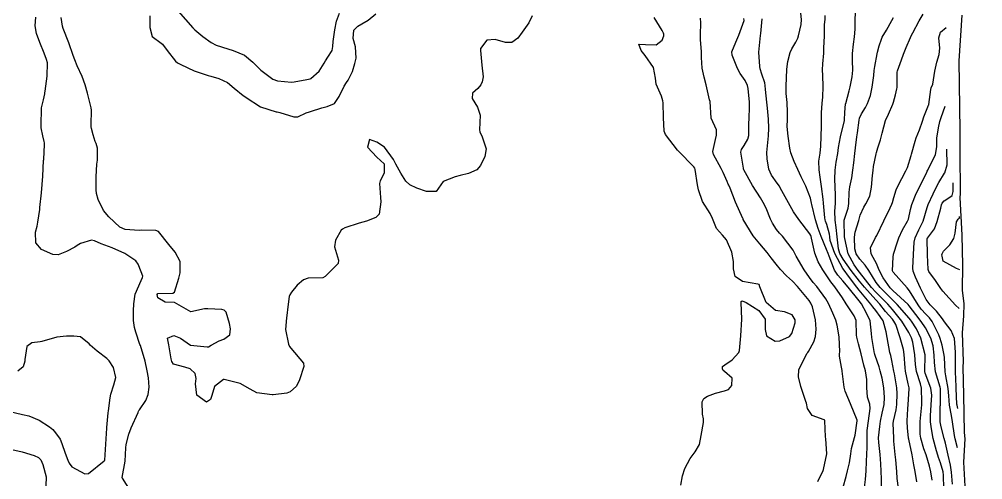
# Model space of a CAD drawing. Header units: metres. Extents: x 318500 to 325275, y 7408834 to 7428799.
# Drawn here: x 324005.7 to 324121.1, y 7421115.3 to 7421170.5 of the extents above; entities that cross this region are included whole.
import ezdxf

# ---------------------------------------------------------------- set-up
doc = ezdxf.new("R2010")
doc.units = ezdxf.units.M
doc.header["$MEASUREMENT"] = 0
for name, color, linetype in [('Area', 45, 'Continuous'), ('Curvas de Nivel 1m', 11, 'Continuous'), ('Curvas de Nivel 5m', 15, 'Continuous'), ('Vias Primárias', 230, 'Continuous')]:
    doc.layers.add(name, color=color, linetype=linetype)

msp = doc.modelspace()

# ---------------------------------------------------------------- linework, layer by layer
at = {"layer": 'Area'}
msp.add_lwpolyline([(324118.54, 7421170.95), (324118.19, 7421165.48), (324118.31, 7421157.13), (324118.3, 7421155.55), (324118.31, 7421154.55), (324118.37, 7421149.55), (324118.3, 7421149.11), (324118.57, 7421144.57), (324118.63, 7421141), (324118.61, 7421138), (324118.81, 7421136.37), (324118.76, 7421134.93), (324118.61, 7421132.88), (324118.71, 7421129.45), (324118.69, 7421128.75), (324118.74, 7421125.43), (324118.85, 7421120.93), (324118.92, 7421120.16), (324118.76, 7421117.38), (324118.94, 7421113.77)], dxfattribs=at)
at = {"layer": 'Curvas de Nivel 1m', "flags": 128}
for points, elevation in [([(324021.29, 7421170.88), (324021.28, 7421169.48), (324021.57, 7421168.39), (324022.65, 7421167.59), (324022.8, 7421167.46), (324023.38, 7421166.71), (324024.36, 7421165.44), (324024.62, 7421165.24), (324025.02, 7421165.03), (324026.6, 7421164.29), (324028.27, 7421163.71), (324028.59, 7421163.62), (324029.55, 7421163.37), (324030.59, 7421162.87), (324031.42, 7421162.19), (324032.48, 7421161.33), (324032.57, 7421161.26), (324032.83, 7421161.06), (324034.55, 7421159.98), (324036.45, 7421159.37), (324036.54, 7421159.35), (324036.86, 7421159.28), (324038.53, 7421158.77), (324039.01, 7421158.77), (324040.02, 7421159.23), (324040.41, 7421159.35), (324040.54, 7421159.39), (324041.9, 7421159.85), (324042.55, 7421160.01), (324043.4, 7421160.35), (324043.98, 7421161.18), (324044.58, 7421162.44), (324044.86, 7421162.89), (324045.05, 7421163.17), (324045.57, 7421164.19), (324045.87, 7421165.16), (324046, 7421165.78), (324045.94, 7421167.16), (324045.67, 7421168.15), (324045.73, 7421169.16), (324046.2, 7421169.63), (324046.68, 7421169.92), (324047.46, 7421170.36), (324048.37, 7421171.12)], 732), ([(324024.7, 7421171.44), (324026.44, 7421169.41), (324026.55, 7421169.29), (324026.67, 7421169.19), (324027.64, 7421168.38), (324028.65, 7421167.65), (324029.23, 7421167.37), (324030.64, 7421166.9), (324031.28, 7421166.71), (324032.63, 7421166.15), (324033.65, 7421165.31), (324034.61, 7421164.37), (324036.05, 7421163.29), (324036.59, 7421163.09), (324038.25, 7421162.92), (324038.59, 7421162.94), (324040.11, 7421163.23), (324040.49, 7421163.32), (324040.59, 7421163.36), (324041.6, 7421164.22), (324042.19, 7421165.2), (324042.34, 7421165.49), (324042.63, 7421165.92), (324043.12, 7421166.72), (324043.23, 7421167.19), (324043.26, 7421167.79), (324043.44, 7421169.19), (324043.66, 7421170.21), (324044.01, 7421171.18)], 731), ([(324108.93, 7421114.31), (324108.93, 7421115.35), (324108.91, 7421116.31), (324108.86, 7421117.17), (324108.77, 7421118.31), (324108.6, 7421119.74), (324108.59, 7421120.31), (324108.72, 7421121.65), (324108.81, 7421122.31), (324109.02, 7421123.24), (324109.23, 7421124.3), (324109.28, 7421125.13), (324109.2, 7421126.3), (324109, 7421127.45), (324108.78, 7421128.31), (324108.64, 7421128.8), (324108.17, 7421130.17), (324108.13, 7421130.28), (324108.12, 7421130.32), (324108.11, 7421130.39), (324107.76, 7421132.33), (324107.75, 7421132.78), (324107.59, 7421134.33), (324107.13, 7421135.23), (324106.52, 7421136.35), (324106.26, 7421136.73), (324104.95, 7421138.36), (324104.29, 7421139.12), (324103.69, 7421139.77), (324103.32, 7421140.38), (324102.67, 7421142.05), (324102.53, 7421142.4), (324102.34, 7421142.85), (324101.71, 7421144.41), (324101.35, 7421145.39), (324101.04, 7421146.42), (324100.59, 7421148.25), (324100.55, 7421148.43), (324100.42, 7421149), (324099.86, 7421150.44), (324099.32, 7421151.57), (324098.91, 7421152.45), (324098.47, 7421153.42), (324098.06, 7421154.46), (324097.94, 7421155.02), (324097.74, 7421156.46), (324097.65, 7421157.59), (324097.68, 7421158.46), (324097.69, 7421159.32), (324097.62, 7421160.46), (324097.51, 7421161.54), (324097.5, 7421162.47), (324097.54, 7421163.4), (324097.58, 7421164.47), (324097.71, 7421165.39), (324097.99, 7421166.46), (324098.18, 7421166.93), (324098.67, 7421167.7), (324098.92, 7421168.2), (324099, 7421168.45), (324099.3, 7421169.83), (324099.34, 7421170.44), (324099.19, 7421171.98)], 736), ([(324113.18, 7421115.04), (324112.98, 7421116.26), (324112.81, 7421117.07), (324112.61, 7421118.26), (324112.19, 7421120.12), (324112.16, 7421120.27), (324112.06, 7421121.49), (324112.01, 7421122.27), (324112.01, 7421122.33), (324112.09, 7421123.79), (324112.11, 7421124.27), (324112.24, 7421126.15), (324112.23, 7421126.27), (324112.13, 7421126.77), (324111.81, 7421128.27), (324111.75, 7421128.68), (324111.66, 7421130.28), (324111.55, 7421130.9), (324111.16, 7421132.28), (324110.64, 7421133.87), (324110.42, 7421134.29), (324110.23, 7421134.53), (324109.39, 7421135.45), (324108.72, 7421136.31), (324108.26, 7421136.85), (324106.9, 7421138.34), (324106.29, 7421139.08), (324105.31, 7421140.36), (324104.32, 7421141.72), (324103.94, 7421142.38), (324103.77, 7421142.95), (324103.62, 7421144.38), (324103.51, 7421145.52), (324103.38, 7421146.38), (324103.34, 7421147.44), (324103.44, 7421148.38), (324103.42, 7421149.39), (324103.37, 7421150.39), (324103.36, 7421151.3), (324103.37, 7421152.39), (324103.51, 7421153.34), (324103.71, 7421154.38), (324103.8, 7421155.08), (324104.03, 7421156.38), (324104.48, 7421158.31), (324104.49, 7421158.37), (324104.49, 7421158.42), (324104.55, 7421159.27), (324104.63, 7421160.31), (324104.64, 7421160.37), (324105.06, 7421161.89), (324105.18, 7421162.36), (324105.42, 7421163.56), (324105.5, 7421164.36), (324105.47, 7421165.53), (324105.47, 7421166.36), (324105.57, 7421167.46), (324105.69, 7421168.36), (324105.77, 7421169.27), (324105.79, 7421170.36), (324105.82, 7421171.26)], 738), ([(324019.28, 7421113.5), (324018.02, 7421115.45), (324017.99, 7421115.51), (324017.99, 7421115.53), (324018.35, 7421117.51), (324018.42, 7421119.1), (324018.45, 7421119.51), (324018.79, 7421120.75), (324019.08, 7421121.5), (324019.9, 7421123.33), (324019.96, 7421123.49), (324019.99, 7421123.56), (324020.06, 7421123.66), (324020.81, 7421124.75), (324021.11, 7421125.47), (324021.21, 7421126.37), (324021.12, 7421127.47), (324020.99, 7421128.34), (324020.73, 7421129.48), (324020.17, 7421131.34), (324020.12, 7421131.49), (324019.62, 7421132.94), (324019.47, 7421133.5), (324019.36, 7421134.35), (324019.36, 7421135.5), (324019.39, 7421136.35), (324019.56, 7421137.5), (324020.27, 7421139.15), (324020.43, 7421139.49), (324020.45, 7421139.67), (324020.28, 7421140.19), (324019.91, 7421141.12), (324019.61, 7421141.5), (324018.31, 7421142.37), (324016.79, 7421143.07), (324016.33, 7421143.24), (324015.47, 7421143.55), (324014.67, 7421143.9), (324014.33, 7421143.98), (324013.01, 7421143.59), (324012.59, 7421143.33), (324012.32, 7421143.13), (324011.32, 7421142.61), (324010.31, 7421142.24), (324009.68, 7421142.25), (324008.32, 7421142.85), (324007.66, 7421143.66), (324007.61, 7421144.93), (324007.79, 7421145.66), (324007.89, 7421146.13), (324008.11, 7421147.65), (324008.14, 7421147.89), (324008.33, 7421149.65), (324008.42, 7421150.65), (324008.49, 7421151.65), (324008.58, 7421153.52), (324008.59, 7421153.65), (324008.68, 7421155.46), (324008.67, 7421155.65), (324008.64, 7421155.8), (324008.5, 7421156.49), (324008.3, 7421157.45), (324008.27, 7421157.65), (324008.27, 7421157.89), (324008.32, 7421159.65), (324008.34, 7421159.85), (324008.56, 7421160.79), (324008.72, 7421161.5), (324008.74, 7421161.65), (324008.78, 7421161.85), (324009.02, 7421163.64), (324009.04, 7421165.22), (324008.92, 7421165.65), (324008.63, 7421166.4), (324008.14, 7421167.66), (324007.73, 7421168.74), (324007.55, 7421169.67), (324007.65, 7421170.71)], 731), ([(324067.09, 7421170.87), (324066.69, 7421170.01), (324065.91, 7421168.89), (324065.37, 7421168.2), (324064.66, 7421167.67), (324063.91, 7421167.66), (324062.67, 7421168.01), (324061.66, 7421167.95), (324060.92, 7421166.96), (324060.89, 7421166.71), (324061.06, 7421164.95), (324061.21, 7421163.56), (324061.1, 7421162.95), (324060.94, 7421162.61), (324060.59, 7421162.16), (324059.95, 7421161.6), (324059.89, 7421160.97), (324060.55, 7421159.91), (324060.88, 7421158.95), (324060.78, 7421157.22), (324060.81, 7421156.96), (324061.11, 7421156.35), (324061.59, 7421154.94), (324061.42, 7421154), (324060.91, 7421152.95), (324060.45, 7421152.41), (324059.45, 7421151.98), (324058.45, 7421151.74), (324057.87, 7421151.57), (324056.44, 7421151.01), (324055.61, 7421149.83), (324054.42, 7421149.81), (324053.28, 7421150.2), (324052.43, 7421150.63), (324051.98, 7421151.07), (324051.38, 7421152.01), (324050.77, 7421153.09), (324050.47, 7421153.66), (324049.39, 7421155.11), (324048.5, 7421155.72), (324047.6, 7421156.04), (324047.38, 7421155.13), (324048.47, 7421153.94), (324049.38, 7421153.11), (324049.36, 7421152.02), (324048.87, 7421151.11), (324048.79, 7421150.76), (324048.91, 7421149.11), (324048.95, 7421148.57), (324048.76, 7421147.11), (324048.38, 7421146.69), (324047.25, 7421146.25), (324046.37, 7421146.03), (324044.65, 7421145.45), (324044.36, 7421145.32), (324044.2, 7421145.17), (324043.55, 7421143.98), (324043.43, 7421143.18), (324043.88, 7421141.6), (324043.87, 7421141.18), (324042.28, 7421139.61), (324042, 7421139.48), (324040.28, 7421139.43), (324039.72, 7421139.23), (324038.93, 7421138.58), (324038.26, 7421137.76), (324038.05, 7421137.45), (324038, 7421137.25), (324037.8, 7421135.68), (324037.75, 7421135.26), (324037.65, 7421134.69), (324037.56, 7421133.26), (324037.91, 7421131.51), (324038.02, 7421131.25), (324038.17, 7421131.04), (324039.72, 7421129.23), (324039.75, 7421128.84), (324039.24, 7421127.23), (324038.85, 7421126.5), (324038.1, 7421125.79), (324037.72, 7421125.64), (324036.09, 7421125.44), (324035.94, 7421125.43), (324034.1, 7421125.7), (324033.31, 7421126.11), (324032.11, 7421126.79), (324030.2, 7421127.28), (324030.12, 7421127.27), (324029.05, 7421126.43), (324028.72, 7421125.37), (324028.57, 7421124.88), (324028.08, 7421124.56), (324026.93, 7421125.4), (324026.76, 7421126.75), (324026.85, 7421127.4), (324026.74, 7421128.02), (324026.13, 7421128.57), (324025.49, 7421128.78), (324024.14, 7421129.12), (324023.92, 7421129.44), (324023.84, 7421129.75), (324023.57, 7421131.45), (324023.4, 7421132.23), (324024.18, 7421132.55), (324024.99, 7421132.23), (324026.17, 7421131.41), (324028.17, 7421131.19), (324028.34, 7421131.21), (324028.65, 7421131.38), (324029.61, 7421131.93), (324030.18, 7421132.11), (324030.89, 7421132.65), (324030.96, 7421133.35), (324030.84, 7421133.99), (324030.44, 7421135.36), (324030.22, 7421135.61), (324029.91, 7421135.68), (324028.23, 7421135.77), (324027.85, 7421135.76), (324026.22, 7421135.41), (324024.24, 7421136.52), (324023.13, 7421136.56), (324022.24, 7421137.06), (324022.17, 7421137.46), (324022.25, 7421137.59), (324024.04, 7421137.65), (324024.25, 7421137.74), (324024.76, 7421139.43), (324024.92, 7421140.07), (324024.93, 7421141.43), (324024.32, 7421142.55), (324023.58, 7421143.45), (324022.35, 7421145.01), (324022.03, 7421145.15), (324020.35, 7421145.17), (324020.01, 7421145.16), (324018.35, 7421145.27), (324017.7, 7421145.53), (324016.37, 7421146.77), (324015.77, 7421147.55), (324015.12, 7421148.84), (324014.91, 7421149.56), (324014.87, 7421150.02), (324014.86, 7421151.56), (324014.94, 7421153.08), (324015.02, 7421153.56), (324015.03, 7421155.02), (324014.86, 7421155.56), (324014.75, 7421155.82), (324014.5, 7421156.62), (324014.32, 7421157.38), (324014.29, 7421157.57), (324014.28, 7421157.81), (324014.32, 7421159.57), (324014.28, 7421159.84), (324013.85, 7421161.58), (324013.57, 7421162.58), (324013.18, 7421163.59), (324012.61, 7421164.87), (324012.31, 7421165.6), (324012.13, 7421166.1), (324011.6, 7421167.61), (324010.93, 7421169.35), (324010.85, 7421169.62), (324010.69, 7421170.68)], 732), ([(324084.91, 7421114.63), (324085.09, 7421115.74), (324085.36, 7421116.62), (324086, 7421117.81), (324086.62, 7421118.6), (324087.12, 7421119.49), (324087.34, 7421120.59), (324087.6, 7421122.13), (324087.61, 7421122.59), (324087.5, 7421123.15), (324087.46, 7421124.6), (324087.67, 7421125.02), (324088.1, 7421125.27), (324089.03, 7421125.65), (324090.11, 7421125.92), (324090.59, 7421126.08), (324090.99, 7421126.55), (324091.05, 7421127.46), (324090.14, 7421128.26), (324089.96, 7421128.38), (324089.87, 7421128.56), (324089.87, 7421128.84), (324090.15, 7421129.05), (324091.06, 7421129.65), (324091.84, 7421130.53), (324091.93, 7421130.78), (324092.09, 7421132.53), (324092.22, 7421134.53), (324092.11, 7421136.53), (324092.14, 7421136.65), (324092.25, 7421136.72), (324092.72, 7421136.53), (324094.24, 7421135.57), (324095.01, 7421134.5), (324095, 7421133.29), (324095.17, 7421132.5), (324096.19, 7421131.88), (324096.74, 7421131.92), (324097.9, 7421132.45), (324098.2, 7421132.81), (324098.61, 7421134.06), (324098.59, 7421134.45), (324098.23, 7421135.02), (324097.3, 7421135.4), (324096.24, 7421135.55), (324095.11, 7421136.5), (324094.37, 7421138.41), (324094.32, 7421138.51), (324094.31, 7421138.54), (324094.28, 7421138.65), (324094.1, 7421138.7), (324092.28, 7421139.02), (324091.39, 7421139.64), (324091.2, 7421140.55), (324091.2, 7421141.43), (324091.02, 7421142.55), (324090.35, 7421144.04), (324089.88, 7421144.57), (324089.18, 7421145.39), (324088.68, 7421146.59), (324088.39, 7421147.17), (324087.48, 7421148.6), (324087.02, 7421150.02), (324086.91, 7421150.61), (324086.6, 7421152.47), (324086.56, 7421152.61), (324086.46, 7421152.77), (324084.6, 7421154.64), (324084.49, 7421154.76), (324083.07, 7421156.66), (324082.92, 7421157.06), (324082.81, 7421158.67), (324082.78, 7421160.45), (324082.75, 7421160.67), (324082.58, 7421161.25), (324081.93, 7421162.68), (324081.88, 7421163.4), (324081.62, 7421164.68), (324080.64, 7421166.11), (324080.14, 7421166.7), (324079.88, 7421167.48), (324080.66, 7421167.43), (324081.95, 7421167.39), (324082.67, 7421167.93), (324082.87, 7421168.48), (324082.85, 7421168.67), (324082.82, 7421168.8), (324082.68, 7421169.1), (324081.7, 7421170.68)], 732), ([(324101.32, 7421115.06), (324101.94, 7421116.4), (324101.99, 7421116.52), (324102.39, 7421118.39), (324102.25, 7421120.18), (324102.22, 7421120.4), (324102.13, 7421122.34), (324102.13, 7421122.4), (324102.1, 7421122.43), (324102.07, 7421122.44), (324100.62, 7421122.96), (324100.08, 7421123.82), (324099.93, 7421124.43), (324099.86, 7421124.66), (324099.25, 7421126.44), (324098.98, 7421127.6), (324099.02, 7421128.44), (324099.38, 7421129.22), (324100.04, 7421130.43), (324100.09, 7421130.51), (324100.17, 7421130.65), (324100.83, 7421131.78), (324101.04, 7421132.42), (324101.11, 7421133.32), (324101.04, 7421134.42), (324100.67, 7421136), (324100.47, 7421136.43), (324100.25, 7421136.74), (324098.88, 7421138.44), (324098.29, 7421139.08), (324097.55, 7421139.72), (324096.82, 7421140.47), (324096.31, 7421141.11), (324095.71, 7421141.88), (324095.22, 7421142.5), (324094.35, 7421143.53), (324093.57, 7421144.52), (324092.38, 7421146.47), (324092.36, 7421146.51), (324092.35, 7421146.53), (324092.32, 7421146.59), (324091.45, 7421148.54), (324090.79, 7421150.2), (324090.63, 7421150.56), (324090.57, 7421150.69), (324090.44, 7421151.01), (324089.97, 7421152.08), (324089.73, 7421152.57), (324088.81, 7421154.26), (324088.73, 7421154.59), (324089.03, 7421156.06), (324089.17, 7421156.58), (324089.16, 7421157.22), (324088.54, 7421158.59), (324088.39, 7421160.59), (324088.35, 7421160.81), (324087.93, 7421162.6), (324087.69, 7421163.51), (324087.46, 7421164.6), (324087.38, 7421165.86), (324087.36, 7421166.6), (324087.27, 7421168), (324087.25, 7421168.6), (324087.28, 7421170.02), (324087.26, 7421170.6)], 733), ([(324104.35, 7421114.37), (324104.68, 7421115.67), (324104.86, 7421116.36), (324105.08, 7421117.28), (324105.26, 7421118.36), (324105.35, 7421119.02), (324105.7, 7421120.35), (324105.77, 7421120.63), (324106.02, 7421122.35), (324106.01, 7421122.41), (324105.22, 7421124.36), (324104.59, 7421125.89), (324104.45, 7421126.37), (324104.22, 7421128.3), (324104.21, 7421128.37), (324104.15, 7421128.77), (324103.89, 7421130.09), (324103.9, 7421130.37), (324103.93, 7421130.62), (324103.86, 7421132.38), (324103.62, 7421133.78), (324103.46, 7421134.38), (324103.1, 7421135.25), (324102.57, 7421136.4), (324102.26, 7421136.95), (324101.17, 7421138.42), (324100.76, 7421138.9), (324100.29, 7421139.51), (324099.66, 7421140.44), (324098.7, 7421142.07), (324098.51, 7421142.45), (324098.34, 7421142.79), (324097.06, 7421144.47), (324096.72, 7421144.83), (324096.37, 7421145.28), (324095.89, 7421146), (324095.62, 7421146.49), (324095.1, 7421147.8), (324094.77, 7421148.5), (324094.42, 7421149.07), (324093.49, 7421150.52), (324092.46, 7421152.41), (324092.42, 7421152.5), (324092.41, 7421152.53), (324092.39, 7421152.61), (324092.1, 7421154.54), (324092.17, 7421154.85), (324092.5, 7421155.34), (324092.94, 7421156.1), (324093.05, 7421156.52), (324093.06, 7421158), (324093.07, 7421158.52), (324093.12, 7421159.96), (324093.11, 7421160.52), (324092.96, 7421162.17), (324092.88, 7421162.53), (324092.61, 7421163.11), (324092.02, 7421163.94), (324091.69, 7421164.54), (324091.05, 7421166.15), (324091.02, 7421166.55), (324091.5, 7421167.72), (324091.86, 7421168.54), (324092.47, 7421170.31), (324092.45, 7421170.53)], 734), ([(324110.95, 7421114.28), (324110.82, 7421115.44), (324110.75, 7421116.28), (324110.63, 7421117.66), (324110.58, 7421118.28), (324110.42, 7421119.9), (324110.39, 7421120.29), (324110.32, 7421122.03), (324110.35, 7421122.29), (324110.7, 7421123.67), (324110.77, 7421124.28), (324110.8, 7421125.59), (324110.77, 7421126.28), (324110.48, 7421127.95), (324110.42, 7421128.29), (324110.16, 7421129.55), (324110.03, 7421130.15), (324109.99, 7421130.29), (324109.93, 7421130.54), (324109.6, 7421132.3), (324109.5, 7421133.01), (324109.11, 7421134.31), (324108.77, 7421134.85), (324108.24, 7421135.54), (324107.91, 7421135.99), (324107.66, 7421136.33), (324106.27, 7421137.98), (324105.97, 7421138.35), (324104.98, 7421139.68), (324104.45, 7421140.37), (324104.3, 7421140.59), (324103.33, 7421142.38), (324102.8, 7421143.94), (324102.73, 7421144.39), (324102.69, 7421144.72), (324102.37, 7421145.84), (324102.24, 7421146.26), (324102.2, 7421146.4), (324102.15, 7421146.64), (324101.99, 7421148.41), (324101.94, 7421148.89), (324101.74, 7421150.41), (324101.58, 7421151.54), (324101.45, 7421152.42), (324101.43, 7421153.46), (324101.57, 7421154.41), (324101.66, 7421155.26), (324101.71, 7421156.41), (324101.76, 7421157.64), (324101.75, 7421158.41), (324101.74, 7421159.23), (324101.83, 7421160.41), (324101.89, 7421161.1), (324101.95, 7421162.41), (324101.91, 7421163.7), (324101.88, 7421164.41), (324101.92, 7421165.12), (324102.01, 7421166.41), (324102.04, 7421167.03), (324102.09, 7421168.41), (324102.12, 7421169.84), (324102.17, 7421170.41), (324102.19, 7421170.92)], 737), ([(324114.98, 7421115.22), (324114.85, 7421116.23), (324114.67, 7421116.9), (324114.26, 7421118.24), (324114.02, 7421118.99), (324113.64, 7421120.25), (324113.56, 7421120.73), (324113.56, 7421122.25), (324113.71, 7421123.87), (324113.75, 7421124.25), (324113.76, 7421124.58), (324113.73, 7421126.25), (324113.6, 7421126.78), (324113.11, 7421128.26), (324113, 7421129.1), (324112.94, 7421130.26), (324112.68, 7421131.77), (324112.52, 7421132.27), (324112.21, 7421132.9), (324111.35, 7421134.28), (324110.24, 7421135.68), (324109.96, 7421136.01), (324109.7, 7421136.3), (324108.27, 7421137.76), (324107.75, 7421138.33), (324106.31, 7421140.14), (324106.15, 7421140.35), (324105.66, 7421141.01), (324104.94, 7421142.36), (324104.53, 7421144.2), (324104.51, 7421144.37), (324104.46, 7421146.29), (324104.46, 7421146.37), (324104.95, 7421147.82), (324105.03, 7421148.36), (324105.05, 7421149.75), (324105.13, 7421150.36), (324105.36, 7421151.46), (324105.48, 7421152.36), (324105.6, 7421153.23), (324105.73, 7421154.36), (324105.81, 7421155.05), (324105.99, 7421156.36), (324106.05, 7421156.83), (324106.24, 7421158.35), (324106.29, 7421158.6), (324106.55, 7421159.12), (324107.02, 7421159.89), (324107.25, 7421160.34), (324107.6, 7421161.32), (324107.83, 7421162.33), (324108.01, 7421163.72), (324108.07, 7421164.33), (324108.14, 7421164.81), (324108.41, 7421166.32), (324108.46, 7421166.52), (324108.66, 7421167.26), (324108.92, 7421168.07), (324109.03, 7421168.31), (324109.52, 7421169.14), (324110.18, 7421170.3), (324110.35, 7421170.65)], 739), ([(324117.43, 7421114.73), (324117.33, 7421116.2), (324117.2, 7421117), (324116.93, 7421118.2), (324116.6, 7421119.64), (324116.45, 7421120.21), (324116.06, 7421121.63), (324115.97, 7421122.21), (324115.97, 7421124.1), (324115.98, 7421124.21), (324115.98, 7421124.32), (324116, 7421126.21), (324115.97, 7421126.36), (324115.41, 7421128.22), (324115.27, 7421129.33), (324115.24, 7421130.22), (324115.12, 7421131.3), (324114.84, 7421132.23), (324114.22, 7421133.47), (324113.69, 7421134.25), (324113.06, 7421135.08), (324112.25, 7421136.11), (324112.11, 7421136.27), (324110.28, 7421137.96), (324109.96, 7421138.29), (324109.14, 7421139.46), (324108.69, 7421140.31), (324108.58, 7421140.58), (324108.32, 7421141.19), (324107.92, 7421141.92), (324107.68, 7421142.33), (324107.61, 7421143.06), (324108.23, 7421144.32), (324108.36, 7421144.55), (324109.22, 7421146.31), (324109.95, 7421147.84), (324110.16, 7421148.29), (324110.23, 7421148.48), (324110.42, 7421149.11), (324110.7, 7421150.02), (324110.8, 7421150.29), (324111.35, 7421151.39), (324111.85, 7421152.28), (324112.04, 7421152.7), (324112.49, 7421154.14), (324112.53, 7421154.27), (324112.95, 7421155.83), (324113.1, 7421156.26), (324113.5, 7421157.22), (324113.85, 7421158.25), (324114.01, 7421158.78), (324114.57, 7421160.16), (324114.59, 7421160.22), (324114.59, 7421160.24), (324114.82, 7421162.02), (324114.88, 7421162.24), (324115.06, 7421162.69), (324115.33, 7421164.23), (324115.55, 7421165.32), (324115.82, 7421166.22), (324115.9, 7421166.98), (324115.8, 7421168.23), (324115.99, 7421168.92), (324116.69, 7421169.46)], 741), ([(324118.02, 7421119.08), (324117.76, 7421120.19), (324117.68, 7421120.56), (324117.42, 7421122.2), (324117.3, 7421122.98), (324117.08, 7421124.2), (324116.99, 7421125.31), (324116.91, 7421126.2), (324116.62, 7421127.73), (324116.55, 7421128.21), (324116.46, 7421129.91), (324116.43, 7421130.21), (324116.19, 7421131.38), (324115.96, 7421132.21), (324115.79, 7421132.63), (324115, 7421134.23), (324114.69, 7421134.69), (324114.24, 7421135.13), (324113.7, 7421135.71), (324113.32, 7421136.25), (324112.27, 7421137.91), (324112, 7421138.27), (324110.31, 7421140.14), (324110.25, 7421140.29), (324110.33, 7421142), (324110.36, 7421142.26), (324110.36, 7421142.29), (324110.85, 7421143.79), (324111.01, 7421144.28), (324111.43, 7421145.22), (324112.05, 7421146.27), (324112.15, 7421146.51), (324112.4, 7421147.64), (324112.57, 7421148.27), (324113.1, 7421149.59), (324113.43, 7421150.26), (324114.34, 7421152.12), (324114.4, 7421152.24), (324114.47, 7421152.37), (324115.41, 7421154.23), (324115.57, 7421155.16), (324115.56, 7421156.22), (324115.74, 7421157.43), (324115.93, 7421158.22), (324116.06, 7421158.7), (324116.57, 7421160.06)], 742), ([(324118.09, 7421123.83), (324117.99, 7421124.19), (324117.97, 7421124.31), (324117.88, 7421126.19), (324117.86, 7421126.45), (324117.8, 7421128.19), (324117.8, 7421128.54), (324117.8, 7421130.19), (324117.81, 7421130.56), (324117.68, 7421132.2), (324117.27, 7421133.14), (324116.49, 7421134.21), (324116.23, 7421134.57), (324115.51, 7421135.49), (324114.75, 7421136.23), (324114.26, 7421136.86), (324113.61, 7421138.25), (324113.02, 7421139.54), (324112.74, 7421140.26), (324112.69, 7421140.64), (324112.75, 7421142.26), (324112.86, 7421143.75), (324112.95, 7421144.26), (324113.39, 7421145.24), (324113.93, 7421146.25), (324114.41, 7421147.89), (324114.51, 7421148.24), (324115.11, 7421149.55), (324115.45, 7421150.22), (324115.79, 7421150.88), (324116.47, 7421152.02), (324116.51, 7421152.07), (324116.78, 7421153), (324116.77, 7421154.88)], 743), ([(324118.25, 7421135.81), (324117.79, 7421136.19), (324116.27, 7421137.86), (324116.02, 7421138.21), (324115.38, 7421139.13), (324114.59, 7421140.24), (324114.52, 7421140.45), (324114.45, 7421142.24), (324114.4, 7421144.2), (324114.42, 7421144.24), (324115.27, 7421145.33), (324115.61, 7421146.22), (324116.02, 7421147.83), (324116.12, 7421148.21), (324116.21, 7421148.42), (324116.42, 7421148.68), (324117, 7421149.06), (324117.38, 7421149.34), (324117.53, 7421149.83), (324117.52, 7421150.84)], 744), ([(324004.79, 7421118.9), (324005.99, 7421118.6), (324007.46, 7421118.18), (324007.98, 7421117.93), (324008.26, 7421117.65), (324008.5, 7421117.11), (324008.9, 7421115.64), (324008.86, 7421114.56), (324008.62, 7421113.64), (324008.42, 7421113.15), (324007.91, 7421112.45), (324007.54, 7421112.02), (324007.33, 7421111.66), (324006.86, 7421110.69), (324006.38, 7421109.67), (324006.2, 7421109.34), (324005.87, 7421108.7), (324005.55, 7421107.67)], 731)]:
    msp.add_lwpolyline(points, dxfattribs=dict(at, elevation=elevation))
at = {"layer": 'Curvas de Nivel 5m', "flags": 128}
for points, elevation in [([(324116.39, 7421114.21), (324116.36, 7421115.83), (324116.31, 7421116.21), (324116, 7421117.28), (324115.75, 7421117.95), (324115.66, 7421118.22), (324115.5, 7421118.74), (324115.12, 7421120.22), (324114.93, 7421121.36), (324114.81, 7421122.23), (324114.8, 7421122.95), (324114.89, 7421124.23), (324114.94, 7421125.4), (324114.82, 7421126.23), (324114.15, 7421128.05), (324114.11, 7421128.24), (324114.17, 7421130.24), (324113.66, 7421132.25), (324113.12, 7421133.35), (324112.52, 7421134.27), (324112.4, 7421134.43), (324112.23, 7421134.63), (324110.81, 7421136.28), (324110.26, 7421136.84), (324108.79, 7421138.31), (324108.29, 7421138.91), (324107.4, 7421140.33), (324106.96, 7421140.99), (324106.32, 7421141.69), (324105.88, 7421142.35), (324105.73, 7421142.96), (324105.7, 7421144.36), (324105.76, 7421144.96), (324106.2, 7421146.35), (324106.25, 7421146.49), (324106.39, 7421146.96), (324106.82, 7421147.93), (324107.07, 7421148.34), (324107.52, 7421149.24), (324107.75, 7421150.33), (324107.87, 7421151.75), (324107.92, 7421152.33), (324107.98, 7421152.82), (324108.31, 7421154.32), (324108.34, 7421154.47), (324108.5, 7421155.04), (324108.81, 7421156.02), (324108.89, 7421156.31), (324109, 7421156.79), (324109.4, 7421158.31), (324109.76, 7421159.09), (324110.28, 7421160.29), (324110.35, 7421160.52), (324110.59, 7421161.39), (324110.78, 7421162.1), (324110.8, 7421162.29), (324110.8, 7421164.11), (324110.83, 7421164.29), (324111.32, 7421165.6), (324111.55, 7421166.28), (324111.87, 7421167.07), (324112.42, 7421168.27), (324112.5, 7421168.45), (324112.69, 7421168.83), (324113.43, 7421170.26), (324113.91, 7421171.05)], 740), ([(324106.88, 7421114.34), (324107.02, 7421115.29), (324107.11, 7421116.33), (324107.13, 7421117.46), (324107.19, 7421118.33), (324107.23, 7421119.12), (324107.2, 7421120.33), (324107.22, 7421121.16), (324107.37, 7421122.33), (324107.57, 7421123.81), (324107.52, 7421124.33), (324107.27, 7421125.16), (324107.17, 7421126.33), (324107.19, 7421127.28), (324107.01, 7421128.34), (324106.82, 7421129.01), (324106.49, 7421130.35), (324106.19, 7421131.56), (324105.98, 7421132.35), (324105.95, 7421132.61), (324105.9, 7421134.35), (324105.67, 7421134.92), (324104.69, 7421136.37), (324104.26, 7421137.06), (324103.33, 7421138.38), (324102.86, 7421138.97), (324102.29, 7421139.82), (324102.06, 7421140.17), (324101.89, 7421140.41), (324101.36, 7421141.37), (324100.93, 7421142.42), (324100.56, 7421144.23), (324100.5, 7421144.43), (324100.46, 7421144.53), (324100.36, 7421144.73), (324099.01, 7421146.44), (324098.39, 7421147.39), (324097.8, 7421148.46), (324096.99, 7421149.91), (324096.68, 7421150.48), (324096.59, 7421150.62), (324096.44, 7421150.82), (324095.75, 7421151.78), (324095.42, 7421152.5), (324095.24, 7421153.74), (324095.21, 7421154.5), (324095.3, 7421155.7), (324095.39, 7421156.5), (324095.44, 7421157.41), (324095.4, 7421158.5), (324095.26, 7421159.79), (324095.2, 7421160.5), (324095.05, 7421162.05), (324095, 7421162.5), (324094.94, 7421162.84), (324094.61, 7421163.87), (324094.4, 7421164.51), (324094.34, 7421164.79), (324094.23, 7421166.51), (324094.26, 7421166.91), (324094.44, 7421168.51), (324094.47, 7421168.73), (324094.62, 7421170.51)], 735), ([(324118.31, 7421140.42), (324117.9, 7421140.6), (324116.32, 7421141.47), (324116.18, 7421142.07), (324116.17, 7421142.21), (324116.19, 7421142.36), (324116.34, 7421142.67), (324117.13, 7421143.42), (324117.58, 7421144.2), (324117.74, 7421144.83), (324117.93, 7421146.19), (324118.1, 7421146.49), (324118.21, 7421146.57), (324118.26, 7421146.6), (324118.28, 7421146.66), (324118.28, 7421146.8)], 745), ([(324004.23, 7421123.52), (324006.05, 7421123.11), (324006.79, 7421122.93), (324008.04, 7421122.41), (324009.3, 7421121.63), (324009.69, 7421121.29), (324010.02, 7421120.91), (324010.55, 7421120.15), (324010.77, 7421119.61), (324011.14, 7421118.46), (324011.48, 7421117.6), (324011.63, 7421117.25), (324011.97, 7421116.83), (324013.53, 7421116), (324013.96, 7421116.04), (324015.85, 7421117.54), (324015.9, 7421117.63), (324016.01, 7421119.54), (324016.13, 7421121.44), (324016.14, 7421121.54), (324016.32, 7421123.28), (324016.34, 7421123.54), (324016.53, 7421125.09), (324016.63, 7421125.53), (324016.99, 7421126.64), (324017.24, 7421127.53), (324016.93, 7421128.73), (324016.42, 7421129.54), (324016.14, 7421129.82), (324015.01, 7421130.7), (324014.17, 7421131.41), (324014.02, 7421131.57), (324013, 7421132.41), (324012.18, 7421132.49), (324011.32, 7421132.46), (324010.18, 7421132.36), (324008.36, 7421131.84), (324008.17, 7421131.79), (324007.17, 7421131.67), (324006.58, 7421131.26), (324006.32, 7421129.68), (324006.31, 7421129.5), (324006.13, 7421128.81), (324005.51, 7421128.29)], 730)]:
    msp.add_lwpolyline(points, dxfattribs=dict(at, elevation=elevation))
at = {"layer": 'Vias Primárias'}
for points in [[(323715.64, 7420145.55, 0), (323709.04, 7420132.94)], [(323831.09, 7420001.79, 0), (323833.84, 7420008.44, 0.220888)]]:
    msp.add_lwpolyline(points, format="xyb", dxfattribs=at)

doc.saveas('drawing.dxf')
